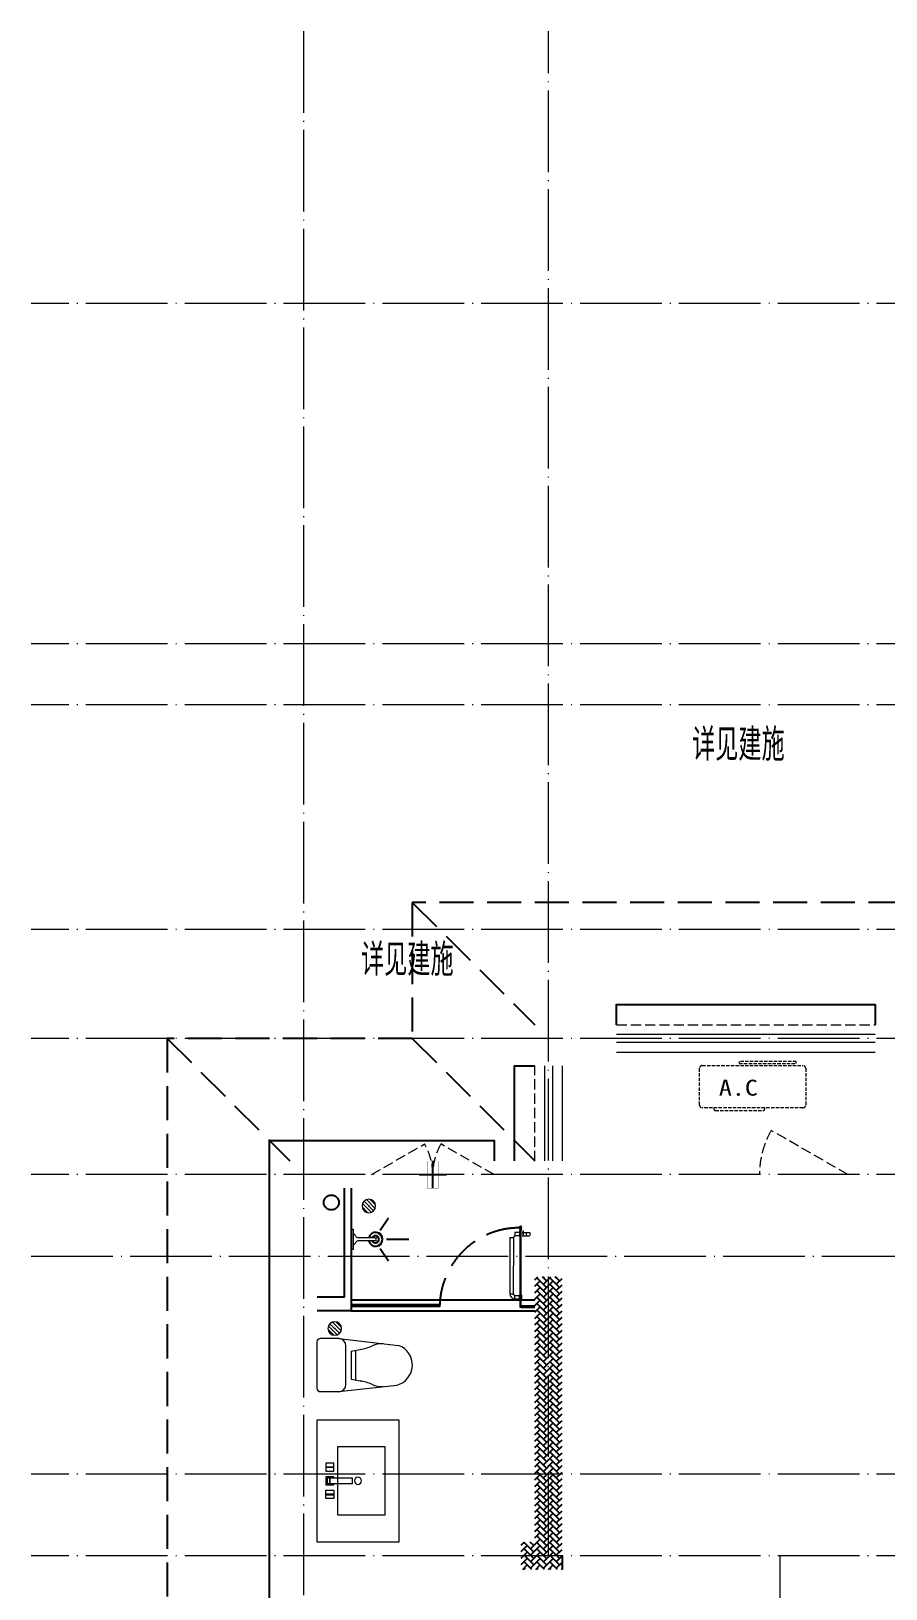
# Model space of a CAD drawing. Extents: x -518115 to 389031, y -209821 to 1628073.
# Drawn here: x 11317 to 17595, y 678714 to 690157 of the extents above; entities that cross this region are included whole.
import ezdxf

# ---------------------------------------------------------------- set-up
doc = ezdxf.new("R2010")
doc.units = 0
doc.header["$LTSCALE"] = 1000
doc.header["$MEASUREMENT"] = 0
doc.linetypes.add('DASH', pattern=[0.35, 0.25, -0.1])
doc.linetypes.add('DOTE', pattern=[2.42, 2, -0.2, 0.02, -0.2])
for name, color, linetype, lineweight in [('DOTE', 19, 'DOTE', 9), ('LVTRY', 1, 'Continuous', 13), ('WINDOW', 144, 'Continuous', 15), ('平面-栏杆', 135, 'Continuous', 15), ('平面-看线', 45, 'Continuous', 15), ('平面-空调室内机', 176, 'Continuous', 9), ('平面-空调预留孔', 173, 'Continuous', 15), ('空调', 76, 'Continuous', 13)]:
    doc.layers.add(name, color=color, linetype=linetype, lineweight=lineweight)
for name, color, linetype in [('IP-bath&kitchen-JOHNSON', 4, 'Continuous'), ('P-bath&kitchen-JOHNSON', 4, 'Continuous'), ('PUB_TEXT', 4, 'Continuous'), ('VPIPE-中水', 122, 'Continuous'), ('保温', 6, 'Continuous'), ('卫生间', 6, 'Continuous'), ('机电标识类', 1, 'Continuous'), ('看线', 251, 'Continuous')]:
    doc.layers.add(name, color=color, linetype=linetype)
doc.styles.add('_TCH_AXIS', font='COMPLEX', dxfattribs={"bigfont": 'GBCBIG'})
doc.styles.add('黑体', font='')
doc.styles.get('黑体').set_extended_font_data('SimHei')
pattern_1 = [(45, (-407300, 308833.447), (0, 47.4157523), [100.584, -33.528]), (135, (-407276.292, 308857.155), (3e-15, 47.4157523), [100.584, -33.528])]

# ---------------------------------------------------------------- blocks, each defined once
blk = doc.blocks.new('rrrrrrrrrrrra')
for p, q in [((-112, 459), (-112, 324)), ((253, 484), (-87, 484)), ((278, 324), (278, 459)), ((-112, 324), (-64, -103)), ((-59, 271), (224, 271)), ((-21, 232), (-34, 154)), ((186, 232), (-21, 232)), ((186, 232), (199, 154)), ((278, 324), (228, -116)), ((191, 200), (-26, 200))]:
    blk.add_line(p, q)
for centre, radius, start, end in [((-87, 459), 25, 90, 180), ((253, 459), 25, 0, 90), ((-59, 324), 53.3, 180, 270), ((224, 324), 53.3, 270, 0), ((-323, 210), 294, 333.5369, 351.4828), ((488, 210), 294, 188.5172, 206.4631), ((149, -3), 224, 158.5202, 180), ((16, -3), 224, 0, 21.4798), ((84, -64), 153, 195.0773, 340.1181)]:
    blk.add_arc(centre, radius, start, end)
blk = doc.blocks.new('A$C1E0F638F')
for points in [[(500, 435), (500, 85), (0, 85), (0, 435)], [(270, 30), (230, 30), (230, 195), (270, 195)], [(120, 0), (180, 0), (180, 60), (120, 60)], [(147, 55), (153, 55), (153, 5), (147, 5)], [(230, 30), (270, 30), (270, 10), (230, 10)], [(380, 0), (320, 0), (320, 60), (380, 60)], [(353, 55), (347, 55), (347, 5), (353, 5)]]:
    blk.add_lwpolyline(points, close=True)
blk.add_lwpolyline([(270, 60), (280, 60), (280, 0), (220, 0), (220, 60), (230, 60)])
blk.add_circle((250, 236), 26)
blk = doc.blocks.new('$lvtry$00000171')
for p, q in [((-74, 11), (-11, 74)), ((-70, -27), (27, 70)), ((-53, -53), (53, 53)), ((-27, -70), (70, 27)), ((11, -74), (74, -11))]:
    blk.add_line(p, q)
blk.add_circle((0, 0), 75)
blk.add_point((0, 0))
blk = doc.blocks.new('135')
blk.add_hatch(color=256).paths.add_polyline_path([(5, 2), (4, -1), (-5, 2), (-4, 5)])
for p, q in [((-6, 19), (-3, 19)), ((-3, 19), (-6, 19)), ((-6, 3), (5, -2)), ((-6, 3), (-5, 3)), ((-5, 11), (-5, 31)), ((5, 11), (-5, 11)), ((5, 10), (-5, 10)), ((-5, 3), (-4, 6)), ((-4, 6), (5, 2)), ((0, 0), (0, 39)), ((6, 19), (3, 19)), ((3, 19), (6, 19)), ((4, -1), (5, 2)), ((5, 11), (5, 32)), ((4, -1), (6, -2))]:
    blk.add_line(p, q)
for centre, radius, start, end in [((6, 16), 13.5, 151.0147, 204.8403), ((13, 4), 20.5, 163.0924, 182.0012), ((-6, 4), 1, 184.2275, 248.4661), ((-5, 22), 0.5, 335.7643, 151.0147), ((4, 18), 9.42, 155.7643, 171.9773), ((9, 15), 14.6, 166.278, 198.0953), ((14, 4), 19.5, 163.7443, 182.5269), ((-5, 3), 0.5, 181.9385, 247.2597), ((5, 22), 0.5, 29.8425, 204.574), ((-6, 17), 11.7, 10.475, 24.574), ((-6, 15), 12.4, 338.6449, 16.0476), ((29, 7), 24, 172.9439, 199.2318), ((-6, 16), 13.4, 334.9111, 29.8425), ((26, 6), 20.6, 169.1454, 199.9526), ((6, -1), 1.17, 247.4597, 19.9526), ((6, -1), 0.5, 247.4597, 19.2318)]:
    blk.add_arc(centre, radius, start, end)
blk.add_open_spline([(-5, 31), (-4, 31), (-2, 33), (1, 29), (3, 31), (5, 32)], degree=3, knots=[0, 0, 0, 0, 3.066329, 6.218313, 11.124135, 11.124135, 11.124135, 11.124135])
blk = doc.blocks.new('SDFAWERAWER')
at = {"layer": 'LVTRY', "color": 1}
for p, q in [((593941, -1242210), (593784, -1242595)), ((593965, -1242220), (593807, -1242604)), ((593941, -1242210), (593965, -1242220)), ((593988, -1242191), (593978, -1242214)), ((594007, -1242226), (593978, -1242214)), ((594017, -1242203), (593988, -1242191)), ((594016, -1242220), (594027, -1242193)), ((594016, -1242220), (594022, -1242223)), ((594026, -1242204), (594018, -1242222)), ((594018, -1242222), (594021, -1242220)), ((594025, -1242211), (594021, -1242220)), ((594023, -1242221), (594022, -1242223)), ((594022, -1242223), (594024, -1242222)), ((594023, -1242211), (594030, -1242194)), ((594024, -1242221), (594024, -1242222)), ((594025, -1242211), (594031, -1242197)), ((594027, -1242193), (594033, -1242195)), ((594028, -1242234), (594078, -1242255)), ((594030, -1242194), (594031, -1242197)), ((594032, -1242197), (594033, -1242195)), ((594033, -1242195), (594034, -1242197)), ((594034, -1242198), (594034, -1242197)), ((594047, -1242201), (594036, -1242229)), ((594036, -1242229), (594039, -1242230)), ((594037, -1242211), (594088, -1242232)), ((594039, -1242230), (594045, -1242214)), ((594039, -1242230), (594042, -1242228)), ((594042, -1242228), (594051, -1242205)), ((594050, -1242202), (594043, -1242218)), ((594047, -1242201), (594050, -1242202)), ((594050, -1242202), (594051, -1242205)), ((594057, -1242246), (594067, -1242223)), ((593784, -1242595), (593807, -1242604)), ((593803, -1242641), (593813, -1242618)), ((593803, -1242641), (593833, -1242653)), ((593813, -1242618), (593842, -1242630)), ((593842, -1242630), (593833, -1242653)), ((593834, -1242656), (593833, -1242653)), ((593845, -1242629), (593834, -1242656)), ((593836, -1242657), (593834, -1242656)), ((593848, -1242630), (593836, -1242657)), ((593845, -1242629), (593842, -1242630)), ((593848, -1242630), (593845, -1242629)), ((593847, -1242662), (593858, -1242634)), ((593847, -1242662), (593850, -1242663)), ((593850, -1242663), (593861, -1242635)), ((593852, -1242662), (593862, -1242637)), ((593858, -1242634), (593861, -1242635)), ((593861, -1242635), (593862, -1242637))]:
    blk.add_line(p, q, dxfattribs=at)
blk.add_lwpolyline([(593823, -1242717), (594046, -1242174), (594037, -1242170), (593814, -1242713)], close=True, dxfattribs=at)
blk.add_arc((594075, -1242240), 15.3, 281.7932, 33.7019, dxfattribs=at)
for centre, major_axis, start_param, end_param in [((593974, -1242224), (3.93, 9.6), 0, 1.570796), ((593817, -1242608), (13.5, 33.1), 1.570796, 3.141593), ((593817, -1242608), (3.93, 9.6), 1.570796, 3.141593)]:
    blk.add_ellipse(centre, major_axis=major_axis, ratio=1, start_param=start_param, end_param=end_param, dxfattribs=at)
at = {"layer": 'P-bath&kitchen-JOHNSON', "color": 8, "linetype": 'DASH'}
blk.add_arc((593810, -1242714), 586, 67.5369, 157.1325, dxfattribs=at)
at = {"layer": 'LVTRY', "color": 1, "xscale": -1, "rotation": 157.7329157530927}
blk.add_blockref('135', (594045, -1242162), dxfattribs=at)
blk = doc.blocks.new('A$C5DCB2F21')
at = {"layer": 'IP-bath&kitchen-JOHNSON', "color": 8}
for p, q in [((-68, -213), (-158, -275)), ((68, -213), (158, -275)), ((0, -261), (0, -425))]:
    blk.add_line(p, q, dxfattribs=at)
at = {"layer": 'IP-bath&kitchen-JOHNSON', "color": 250}
for centre, major_axis, ratio, start_param, end_param in [((0, -179), (-51, 0), 0.990052, -1.36297, 4.504563), ((0, -178), (-26.8, 0), 0.994812, -1.167677, 4.309269)]:
    blk.add_ellipse(centre, major_axis=major_axis, ratio=ratio, start_param=start_param, end_param=end_param, dxfattribs=at)
at = {"layer": 'LVTRY', "color": 1}
for p, q in [((74, 0), (-74, 0)), ((-10, -174), (-10, -49)), ((11, -174), (11, -49))]:
    blk.add_line(p, q, dxfattribs=at)
blk.add_lwpolyline([(74, 0), (74, -16), (-74, -16), (-74, 0)], dxfattribs=at)
for points in [[(-26, -31, -0.364142), (-38, -16, -0.020495)], [(-10, -49, 0.214893), (-26, -31, 7.649644)], [(11, -49, -0.21439), (26, -31, -7.649644)], [(26, -31, 0.364142), (38, -16, 0.020495)]]:
    blk.add_lwpolyline(points, format="xyb", dxfattribs=at)
blk.add_arc((0, -174), 10.5, 180, 0, dxfattribs=at)
for centre, major_axis, ratio, start_param, end_param in [((0, -181), (53.6, 0), 0.987577, 1.76809, 7.656688), ((-12, -165), (0, 1.43), 0.85, -1.570796, 4.712389), ((-12, -189), (0, 1.43), 0.85, 4.712389, 10.995574), ((12, -165), (0, 1.43), 0.85, 4.712389, 10.995574), ((12, -189), (0, 1.43), 0.85, 4.712389, 10.995574)]:
    blk.add_ellipse(centre, major_axis=major_axis, ratio=ratio, start_param=start_param, end_param=end_param, dxfattribs=at)
blk = doc.blocks.new('GDGDRGDGRD')
at = {"layer": 'IP-bath&kitchen-JOHNSON'}
for p, q in [((490533, 524228), (491883, 524228)), ((490533, 524193), (491183, 524193)), ((490533, 524183), (491183, 524183)), ((490533, 524148), (491883, 524148)), ((491183, 524183), (491183, 524193)), ((491883, 524183), (491783, 524183)), ((491783, 524173), (491783, 524183)), ((491883, 524173), (491783, 524173))]:
    blk.add_line(p, q, dxfattribs=at)
at = {"layer": 'IP-bath&kitchen-JOHNSON', "color": 8}
for points in [[(490533, 525048), (490533, 524148), (490283, 524148)], [(490483, 525048), (490483, 524248), (490283, 524248)]]:
    blk.add_lwpolyline(points, dxfattribs=at)
at = {"layer": 'LVTRY', "color": 1}
blk.add_lwpolyline([(490883, 522448), (490283, 522448), (490283, 523348), (490883, 523348)], close=True, dxfattribs=at)
at = {"layer": 'IP-bath&kitchen-JOHNSON'}
for name, p, rotation in [('A$C5DCB2F21', (490533, 524673), 90.008488524447), ('SDFAWERAWER', (-528536, 1449334), 22.25976934310711)]:
    blk.add_blockref(name, p, dxfattribs=dict(at, rotation=rotation))
at = {"layer": 'LVTRY', "xscale": -0.6666666667107826, "yscale": 0.6666666667107826}
for p in [(490663, 524918), (490413, 524018)]:
    blk.add_blockref('$lvtry$00000171', p, dxfattribs=at)
at = {"layer": 'LVTRY', "color": 1, "extrusion": (0, 0, -1), "xscale": -1, "zscale": -1, "rotation": 270}
blk.add_blockref('rrrrrrrrrrrra', (-490766, 523666), dxfattribs=at)
at = {"layer": 'LVTRY', "color": 1, "xscale": -1, "rotation": 270}
blk.add_blockref('A$C1E0F638F', (490347, 522649), dxfattribs=at)
blk = doc.blocks.new('dongkong')
blk.add_wipeout([(-603756, 210771), (-603756, 210571), (-603836, 210571), (-603836, 210771)])
at = {"layer": '机电标识类', "color": 250, "linetype": 'DASH', "ltscale": 400}
for p, q in [((-603896, 210671), (-603696, 210671)), ((-603796, 210771), (-603796, 210571))]:
    blk.add_line(p, q, dxfattribs=at)
at = {"layer": '空调', "color": 6, "linetype": 'DASH', "const_width": 2}
blk.add_lwpolyline([(-603756, 210771), (-603756, 210571), (-603836, 210571), (-603836, 210771)], close=True, dxfattribs=at)
blk = doc.blocks.new('HFHFTHFD')
at = {"layer": 'DOTE', "linetype": 'DOTE', "ltscale": 0.3}
for p, q in [((420617, 612949), (420617, 593449)), ((422417, 601749), (422417, 612949)), ((472617, 610949), (418617, 610949)), ((472617, 608449), (418617, 608449)), ((472617, 607999), (418617, 607999)), ((472617, 606349), (418617, 606349)), ((472617, 605549), (418617, 605549)), ((472617, 604549), (418617, 604549)), ((418617, 603949), (472617, 603949)), ((472617, 602349), (418617, 602349)), ((472617, 601749), (418617, 601749)), ((424117, 601749), (424117, 593449))]:
    blk.add_line(p, q, dxfattribs=at)
blk = doc.blocks.new('A$C148B7D8E')
at = {"layer": '卫生间', "color": 159, "linetype": 'DASH', "true_color": 0x22346e}
for p, q in [((900, 10000), (1800, 9100)), ((-900, 9000), (0, 8100)), ((900, 9000), (1800, 8100))]:
    blk.add_line(p, q, dxfattribs=at)
blk.add_lwpolyline([(9400, 15400), (7700, 15400), (7700, 10800), (7300, 10800), (7300, 10000), (900, 10000), (900, 9000), (-900, 9000), (-900, -900), (1750, -900), (1750, -2100), (23450, -2100), (23450, -900), (25100, -900)], dxfattribs=at)
blk = doc.blocks.new('gsergvr')
at = {"layer": '平面-空调预留孔', "linetype": 'DASH', "ltscale": 0.1}
for p, q in [((34075, 17176), (34075, 17166)), ((34448, 17166), (34448, 17176)), ((34085, 17156), (34438, 17156))]:
    blk.add_line(p, q, dxfattribs=at)
blk.add_lwpolyline([(34679, 17515), (34260, 17515), (34260, 17500), (34679, 17500)], close=True, dxfattribs=at)
blk.add_lwpolyline([(34729, 17176), (33989, 17176, -0.414214), (33969, 17196), (33969, 17466, -0.414214), (33989, 17486), (34729, 17486, -0.414214), (34749, 17466), (34749, 17196, -0.414214)], format="xyb", close=True, dxfattribs=at)
for centre, start, end in [((34085, 17166), 180, 270), ((34438, 17166), 270, 0)]:
    blk.add_arc(centre, 10, start, end, dxfattribs=at)
at = {"layer": '平面-空调预留孔', "color": 251, "linetype": 'DASH', "ltscale": 0.1, "true_color": 0x636466, "style": '黑体', "width": 1.2}
blk.add_text('A.C', height=117, dxfattribs=at).set_placement((34111, 17265))
blk = doc.blocks.new('rtyryrtyeeretee')
at = {"layer": '平面-空调预留孔'}
blk.add_blockref('gsergvr', (635673, 326706), dxfattribs=at)

msp = doc.modelspace()

# ---------------------------------------------------------------- hatches: boundary and pattern name
at = {"layer": '保温', "linetype": 'ByBlock', "ltscale": 10}
h = msp.add_hatch(dxfattribs=at)
h.set_pattern_fill('AR-HBONE', color=251, scale=55)
h.set_pattern_definition(pattern_1)
h.paths.add_polyline_path([(15216.7, 678857.2), (15216.7, 681007.2), (15016.7, 681007.2), (15016.7, 678857.2)])
h = msp.add_hatch(dxfattribs=at)
h.set_pattern_fill('AR-HBONE', color=251, scale=55)
h.set_pattern_definition(pattern_1)
h.paths.add_polyline_path([(15016.7, 678857.2), (15016.7, 679057.2), (14916.7, 679057.2), (14916.7, 678857.2)])

# ---------------------------------------------------------------- linework, layer by layer
at = {"layer": 'VPIPE-中水', "linetype": 'Continuous'}
msp.add_circle((13521.7, 681552.2), 55, dxfattribs=at)
at = {"layer": 'WINDOW', "color": 250, "linetype": 'DASH', "ltscale": 0.3}
msp.add_lwpolyline([(17316.6, 681757.2), (16753.4, 682081.8, 0.1314846), (16666.6, 681757.2)], format="xyb", dxfattribs=at)
at = {"layer": '保温', "color": 251, "linetype": 'ByBlock', "ltscale": 10}
msp.add_line((15216.7, 678957.2), (15216.7, 678857.2), dxfattribs=at)
at = {"layer": '平面-栏杆'}
for points in [[(17516.6, 682787.2), (15616.6, 682787.5)], [(17516.6, 682727.2), (15616.6, 682727.5)], [(15086.9, 682557.2), (15086.6, 681857.2)], [(15146.9, 682557.2), (15146.6, 681857.2)]]:
    msp.add_lwpolyline(points, dxfattribs=at)
at = {"layer": '平面-看线', "linetype": 'DASH', "ltscale": 0.3}
msp.add_line((15016.6, 681857.2), (15016.9, 682557.2), dxfattribs=at)
msp.add_lwpolyline([(15616.6, 682857.2), (17516.6, 682857.2)], dxfattribs=at)
at = {"layer": '平面-看线'}
for points in [[(15616.6, 682657.2), (17516.6, 682657.2)], [(15216.9, 682557.2), (15216.6, 681857.2)]]:
    msp.add_lwpolyline(points, dxfattribs=at)
at = {"layer": '看线', "color": 202, "ltscale": 0.5}
for points in [[(15616.6, 682857.2), (15616.6, 683007.2), (17516.6, 683007.2), (17516.6, 682857.2)], [(14866.9, 681857.2), (14866.9, 682557.2), (15016.9, 682557.2)]]:
    msp.add_lwpolyline(points, dxfattribs=at)

# ---------------------------------------------------------------- block references
for name, p in [('rtyryrtyeeretee', (-653415.5, 338366.1)), ('GDGDRGDGRD', (-476865.9, 156608.7))]:
    msp.add_blockref(name, p)

# ---------------------------------------------------------------- texts
at = {"layer": 'PUB_TEXT', "style": '_TCH_AXIS'}
for p in [(16171.4, 684797.1), (13739.6, 683217.1)]:
    msp.add_text('详见建施', height=236.31, dxfattribs=at).set_placement(p)

# ---------------------------------------------------------------- next in the draw order: block references
at = {"layer": '平面-空调室内机', "ltscale": 0.3, "xscale": -1, "rotation": 180}
msp.add_blockref('dongkong', (618062.6, 892428.1), dxfattribs=at)

# ---------------------------------------------------------------- next in the draw order: linework, layer by layer
at = {"layer": 'WINDOW', "color": 250, "linetype": 'DASH', "ltscale": 0.3}
for points in [[(13816.7, 681757.2), (14206.4, 681982.1, -0.1316053), (14266.7, 681757.2)], [(14716.7, 681757.2), (14326.9, 681982.1, 0.1316053), (14266.7, 681757.2)]]:
    msp.add_lwpolyline(points, format="xyb", dxfattribs=at)
at = {"layer": '看线', "color": 201}
msp.add_lwpolyline([(15616.6, 673757.2), (15616.6, 673607.2), (13066.6, 673607.2), (13066.6, 682007.2), (14716.7, 682007.2), (14716.7, 681857.2)], dxfattribs=at)

# ---------------------------------------------------------------- next in the draw order: block references
for name, p in [('HFHFTHFD', (-407300, 77208.4)), ('A$C148B7D8E', (13216.6, 673757.2))]:
    msp.add_blockref(name, p)

doc.saveas('drawing.dxf')
